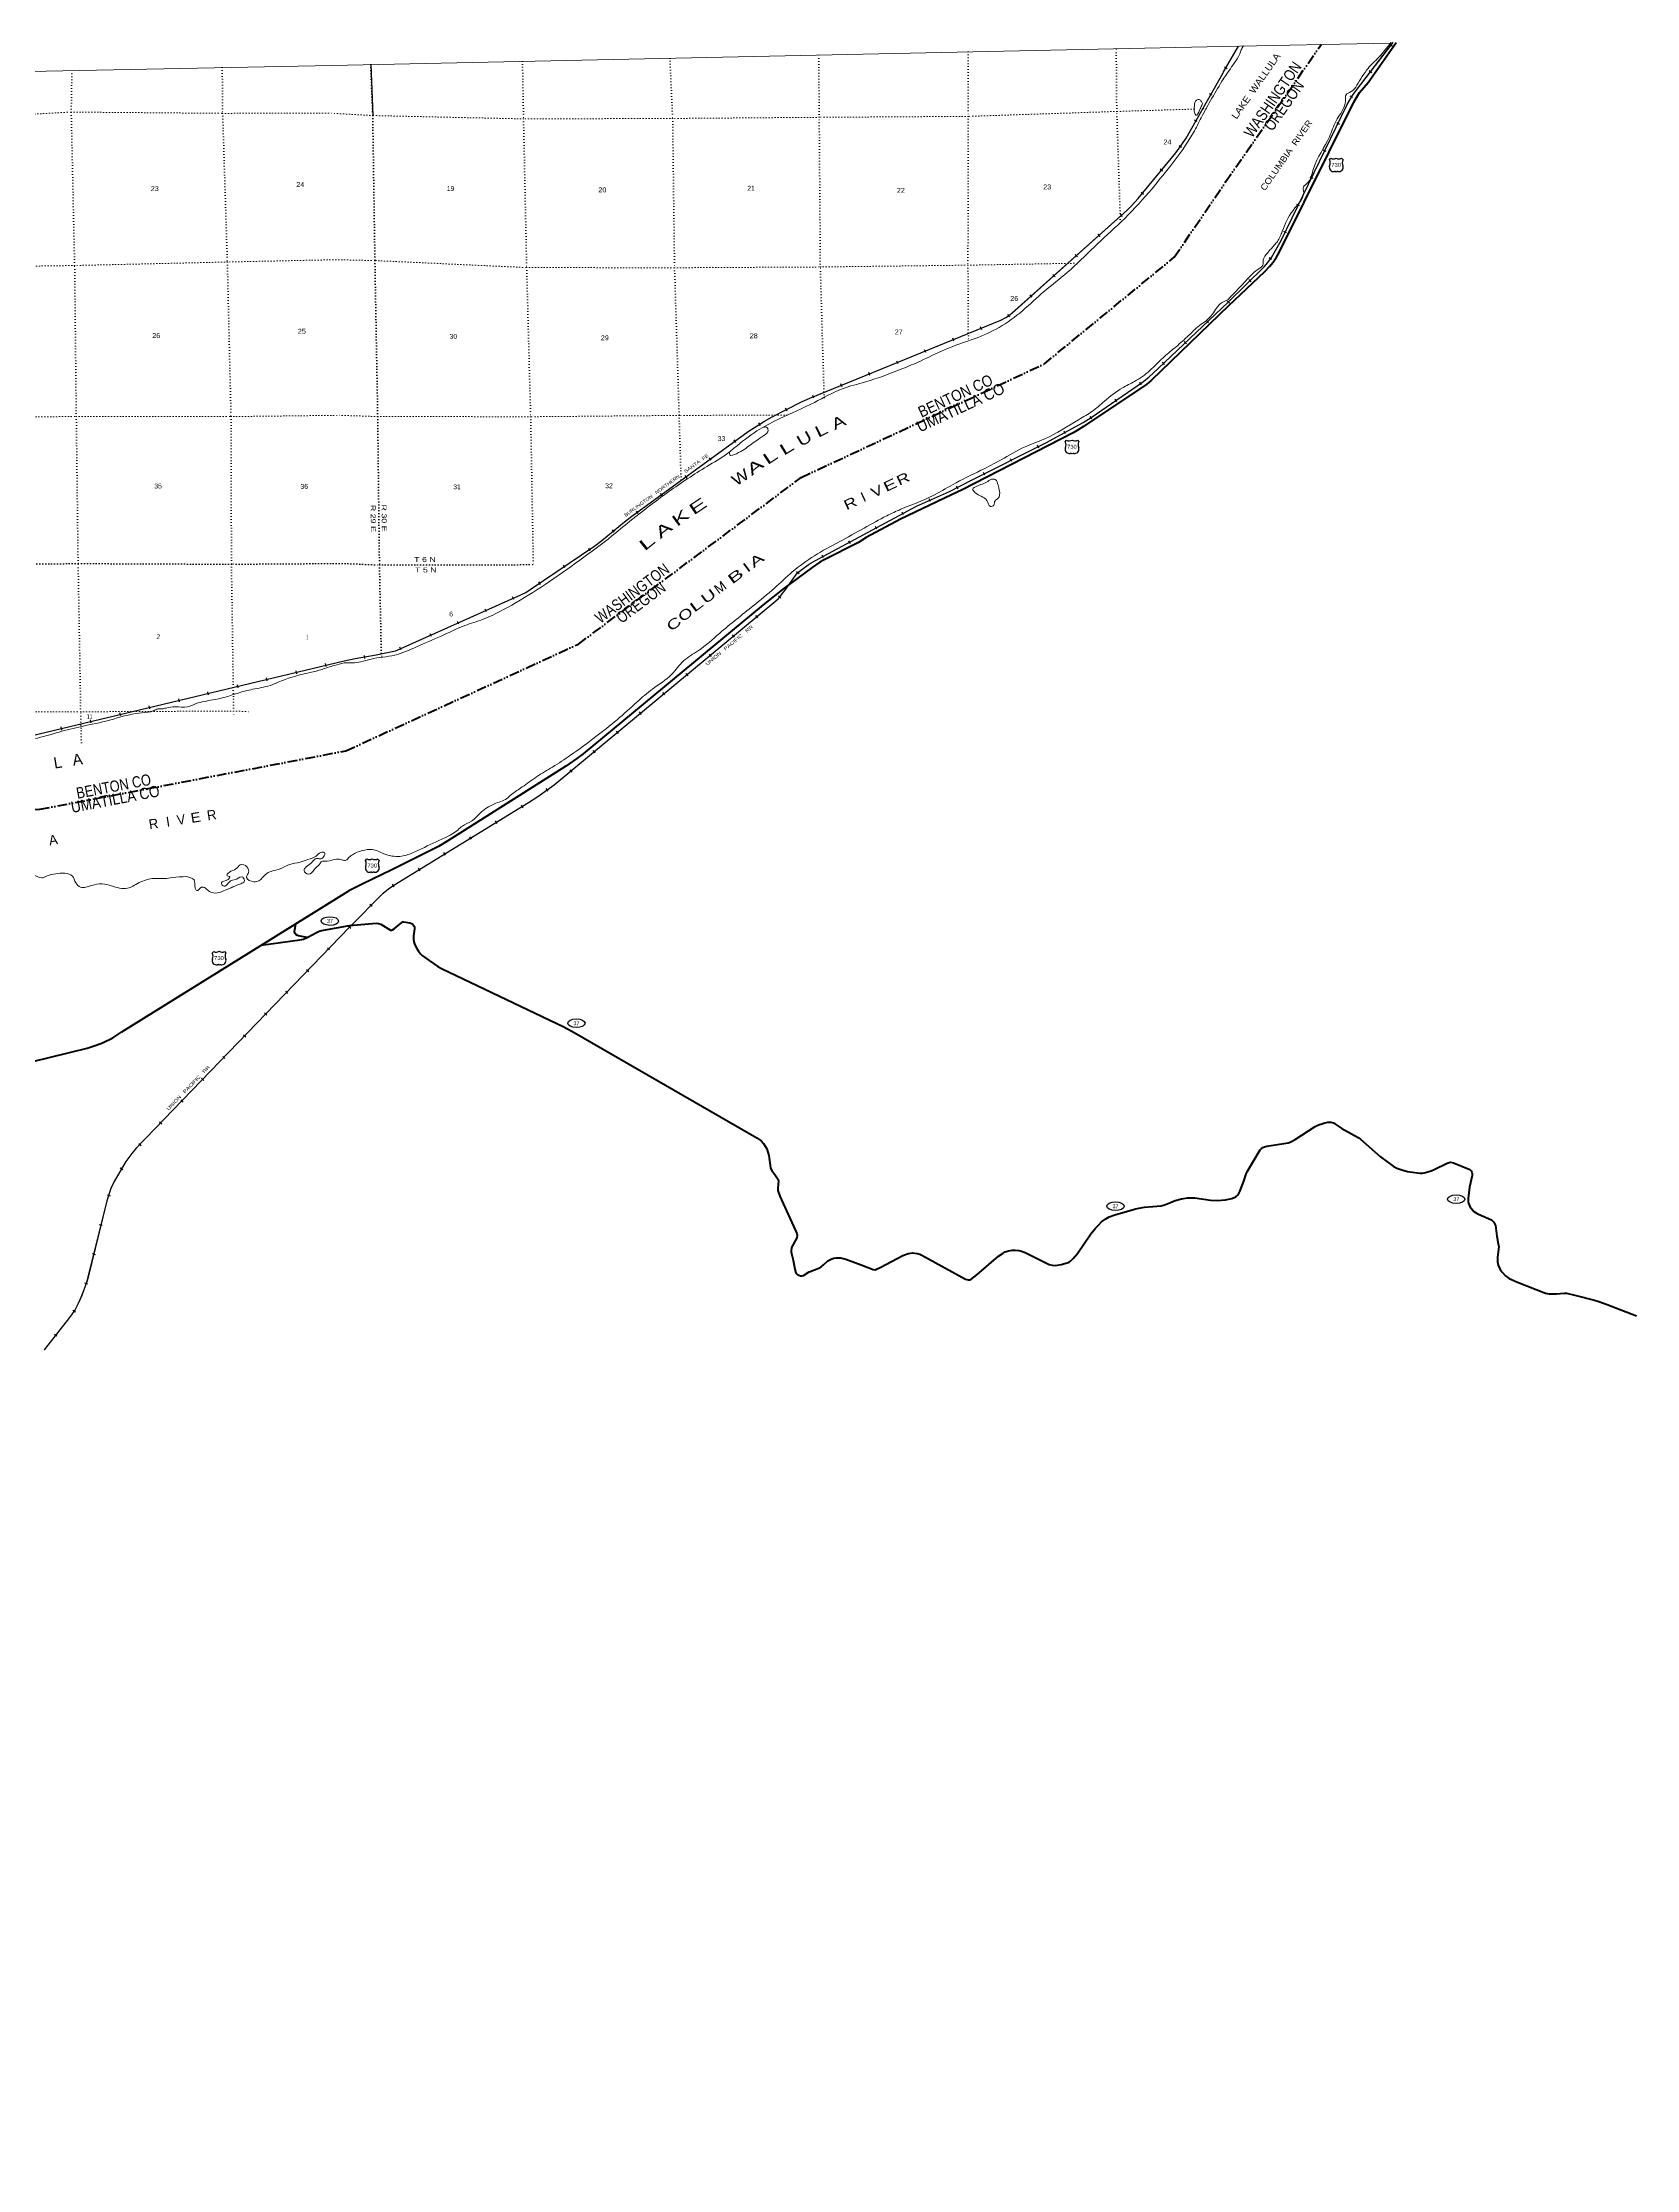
# Model space of a CAD drawing. Header units: feet. Extents: x 254670 to 524092, y -639101 to -543444.
# Drawn here: x 467146 to 524092, y -619430 to -543444 of the extents above; entities that cross this region are included whole.
import ezdxf
from ezdxf.enums import TextEntityAlignment as Align

# ---------------------------------------------------------------- set-up
doc = ezdxf.new("R2010")
doc.units = ezdxf.units.FT
doc.header["$LTSCALE"] = 70
doc.linetypes.add('DASH_DOUBLE_DOT', pattern=[9.2, 5, -1.2, 0.3, -1.2, 0.3, -1.2])
doc.linetypes.add('DOTTED', pattern=[1.5, 0.3, -1.2])
for name, color, linetype, lineweight in [('10', 7, 'DASH_DOUBLE_DOT', 70), ('16', 7, 'Continuous', 25), ('17', 7, 'Continuous', 25), ('20', 7, 'Continuous', 70), ('23', 7, 'Continuous', 70), ('29', 7, 'Continuous', 25), ('34', 7, 'Continuous', 25), ('39', 7, 'Continuous', 13), ('4', 7, 'Continuous', 13), ('6', 7, 'DOTTED', 25), ('7', 7, 'DOTTED', 13)]:
    doc.layers.add(name, color=color, linetype=linetype, lineweight=lineweight)
doc.layers.add('12', color=7, linetype='Continuous')
doc.layers.add('41', color=7, linetype='Continuous')

msp = doc.modelspace()

# ---------------------------------------------------------------- linework, layer by layer
at = {"layer": '10'}
msp.add_line((509415.33, -548423.38), (512838.27, -543503.56), dxfattribs=at)
for points in [[(477986.92, -568746.53), (486291.41, -564935.05), (494248.41, -558980.53), (502926.79, -554928.34), (507578.52, -551113.65), (509415.33, -548423.38)], [(446085.65, -567327.94), (452802.2, -569298.27), (460344.14, -570899.33), (467054.2, -570836.19), (477986.92, -568746.53)]]:
    msp.add_lwpolyline(points, dxfattribs=at)
at = {"layer": '16'}
for p, q in [((513122.82, -547636.15), (513174.13, -547577.39)), ((513365.89, -547571.42), (513365.61, -547571.62)), ((513557.98, -547577.3), (513609.37, -547636.15)), ((503683.01, -557708.18), (503734.32, -557649.42)), ((503926.08, -557643.45), (503925.8, -557643.65)), ((504118.17, -557649.33), (504169.56, -557708.18)), ((478683.98, -572669.07), (478735.29, -572610.31)), ((478927.05, -572604.34), (478926.77, -572604.54)), ((479119.14, -572610.22), (479170.53, -572669.07)), ((473210.16, -575975.09), (473261.47, -575916.33)), ((473453.23, -575910.36), (473452.95, -575910.56)), ((473645.32, -575916.24), (473696.71, -575975.09))]:
    msp.add_line(p, q, dxfattribs=at)
for centre, radius, start, end in [((513269.03, -547901.68), 151.42, 159.09177, 283.81923), ((512929.84, -547746.78), 222.05, 332.97043, 29.75871), ((513265.21, -547419.73), 182.07, 239.97227, 303.45418), ((513466.99, -547420.23), 181.52, 236.33975, 300.08743), ((513466.98, -547419.73), 182.07, 236.54582, 236.59441), ((513463.15, -547901.68), 151.42, 256.18077, 20.90823), ((513802.34, -547746.78), 222.05, 150.24129, 207.02957), ((503490.03, -557818.81), 222.05, 332.97043, 29.75871), ((503825.4, -557491.76), 182.07, 239.97227, 303.45418), ((504027.18, -557492.26), 181.52, 236.33975, 300.08743), ((504027.17, -557491.76), 182.07, 236.54582, 236.59441), ((504362.53, -557818.81), 222.05, 150.24129, 207.02957), ((503829.22, -557973.71), 151.42, 159.09177, 283.81923), ((504023.34, -557973.71), 151.42, 256.18077, 20.90823), ((478830.19, -572934.6), 151.42, 159.09177, 283.81923), ((478491, -572779.7), 222.05, 332.97043, 29.75871), ((478826.37, -572452.65), 182.07, 239.97227, 303.45418), ((479028.15, -572453.15), 181.52, 236.33975, 300.08743), ((479028.14, -572452.65), 182.07, 236.54582, 236.59441), ((479024.31, -572934.6), 151.42, 256.18077, 20.90823), ((479363.5, -572779.7), 222.05, 150.24129, 207.02957), ((473017.18, -576085.72), 222.05, 332.97043, 29.75871), ((473352.55, -575758.67), 182.07, 239.97227, 303.45418), ((473554.33, -575759.17), 181.52, 236.33975, 300.08743), ((473554.32, -575758.67), 182.07, 236.54582, 236.59441), ((473889.68, -576085.72), 222.05, 150.24129, 207.02957), ((473356.37, -576240.62), 151.42, 159.09177, 283.81923), ((473550.49, -576240.62), 151.42, 256.18077, 20.90823)]:
    msp.add_arc(centre, radius, start, end, dxfattribs=at)
for centre, major_axis, start_param, end_param in [((513324.37, -548100.5), (-19.56, 51.67), 4.95877769, 6.28318531), ((513407.82, -548100.5), (19.56, 51.67), 0, 1.32637542), ((503884.56, -558172.53), (-19.56, 51.67), 4.95877769, 6.28318531), ((503968.01, -558172.53), (19.56, 51.67), 0, 1.32637542), ((478885.53, -573133.42), (-19.56, 51.67), 4.95877769, 6.28318531), ((478968.98, -573133.42), (19.56, 51.67), 0, 1.32637542), ((473411.71, -576439.44), (-19.56, 51.67), 4.95877769, 6.28318531), ((473495.16, -576439.44), (19.56, 51.67), 0, 1.32637542)]:
    msp.add_ellipse(centre, major_axis=major_axis, ratio=0.929097, start_param=start_param, end_param=end_param, dxfattribs=at)
at = {"layer": '17'}
for centre in [(477413.65, -574828.21), (486217.5, -578481.89), (505476.45, -585019.6), (517653.12, -584767.78)]:
    msp.add_ellipse(centre, major_axis=(309.24, -1), ratio=0.500121, dxfattribs=at)
at = {"layer": '20'}
for points in [[(509512.72, -552847.66), (510814.04, -551619.56), (510987.37, -551444.29), (511114.69, -551289.61), (511232.92, -551116.74), (511339.23, -550921.82), (513993.17, -545570.21), (514120.35, -545343.75), (514192.77, -545233.74), (514504.31, -544872.78), (515513.13, -543443.52)], [(509512.72, -552847.66), (506767.78, -555507.7), (506595.61, -555648.6), (504336.29, -557160.63), (504111.73, -557305.96), (503963.09, -557392.92), (499995.81, -559423.76), (499619.67, -559598.1), (497804.16, -560468.03), (496573.53, -561126.79), (496296.52, -561303.97), (495045.8, -561935.17), (494918.29, -562012.71), (494644.96, -562193.92), (493636.46, -562940.89), (492894.17, -563535.37), (486455.97, -568850.21), (486229.89, -569027.45), (485841.24, -569295.99), (481631.7, -571968.87), (481291.97, -572162.59), (479627.18, -572994.64), (478583.99, -573497.88), (478090.21, -573751.78)], [(446282.95, -577572.9), (461637.52, -580515.76), (462246.02, -580566.37), (462745.37, -580575.45), (463244.71, -580557.28), (463753.14, -580502.78), (464388.67, -580421.04), (464841.4, -580318.34), (468737.52, -579366.84), (469059.85, -579267.47), (469283.95, -579179.29), (469659.07, -579004.05), (469979.14, -578791.53), (478090.21, -573751.78)]]:
    msp.add_lwpolyline(points, dxfattribs=at)
at = {"layer": '23'}
for points in [[(476603.25, -575412.87), (476349.56, -575372.25), (476294.71, -575359.42), (476251.58, -575341.25), (476200.09, -575310.21), (476173.11, -575276.67), (476158.52, -575254.96), (476151.71, -575216.36), (476156.36, -575134.63), (476197.63, -574927.72)], [(476603.25, -575412.87), (476952.9, -575221.97), (477007.41, -575198.19), (477066.42, -575180.03), (477180.42, -575152.83), (478115.66, -574985.2)], [(478115.66, -574985.2), (479068.62, -574907.89), (479147.07, -574915.35), (479235.57, -574941.07), (479575.79, -575149.29), (479609.12, -575153.86), (479645.45, -575147.05), (479709.41, -575105.04), (479978.44, -574878.52), (480008.73, -574863.1), (480049.6, -574863.1), (480265.44, -574895.66), (480333.42, -574922.16), (480374.29, -574949.42), (480415.16, -574994.85), (480432.4, -575052.83), (480435.6, -575106.16), (480403.2, -575355.29), (480398.14, -575492.33), (480414.71, -575571.07), (480445.82, -575680.87), (480512.86, -575813.39), (480575.24, -575910.3), (480650.27, -576003.05), (480708.07, -576057.97), (480960.87, -576239.78), (481268.89, -576453.22), (481396.59, -576526.38), (485769.23, -578610.27), (486139.42, -578812), (492668.52, -582571.27), (492819.25, -582684.25), (492906.48, -582779.23), (493028.14, -582970.47), (493099.78, -583201.92), (493155.29, -583642.87), (493188.43, -583724.37), (493311.22, -583878.28), (493428.55, -584066.27), (493436.84, -584119.91), (493429.09, -584224.25), (493414.13, -584387.96), (493420.72, -584450.37), (493486.32, -584663.24), (494097.26, -585990.78), (494108.92, -586055.32), (494091.7, -586142.86), (493910.26, -586486.92), (493899.3, -586520.07), (493890.95, -586600.51), (493892.09, -586645.94), (493902.33, -586708), (493966.28, -586942.9), (494021.63, -587265.93), (494054.43, -587393.29), (494070.32, -587418.28), (494090.76, -587441), (494129.19, -587470.09), (494165.68, -587486.43), (494224.72, -587500.06), (494276.94, -587500.06), (494329.97, -587486.7), (494535.79, -587361.49), (494568.28, -587344.68), (494875.3, -587235.5), (494960.38, -587186.58), (495042.25, -587115.68)], [(474962.71, -575695.02), (476336.01, -575504.57), (476415, -575488.86), (476464.94, -575472.96), (476603.25, -575412.87)], [(510193.27, -583764.77), (510645.18, -583008.46), (510698.38, -582953.55), (510748.71, -582921.5), (510803.63, -582894.03), (510883.35, -582877.17), (511643.82, -582750.32), (511717.67, -582730.35), (511769.15, -582706.31), (511894.3, -582630.75), (512613.42, -582170.76), (512732.39, -582113.39), (512845.65, -582071.05), (512962.34, -582034.42), (513059.99, -582016.85), (513127.07, -582009.24), (513180.84, -582012.66), (513269.46, -582044.22), (513319.26, -582071.05), (513564.96, -582241.71), (514147.51, -582565.53), (514228, -582625.1), (514948.56, -583253.26), (515403.75, -583591.24), (515527.16, -583657.49), (515714.78, -583721.59), (515911.55, -583776.53), (515996.53, -583790.15), (516359.99, -583836.05), (516446.93, -583836.05), (516507.47, -583826.85), (516756.81, -583747.32), (516870.21, -583700.99), (517325.54, -583484.69), (517405.6, -583453.75), (517446.78, -583449.17), (517506.27, -583453.75), (517552, -583461.67), (518135.65, -583702.8), (518190.38, -583753.65), (518215.54, -583801.72), (518226.99, -583849.79), (518216.78, -583925.04), (518129.24, -584335.04), (518077.66, -584736.25), (518078.27, -584854.77), (518094.28, -584907.42), (518137.75, -585028.75), (518281.9, -585200.45), (518343.67, -585243.94), (518444.34, -585298.88), (518907.73, -585506.01), (518959.14, -585548.42), (518991.17, -585589.62), (519056.67, -585706.74), (519103.16, -586091.78), (519157.22, -586362.63), (519169.63, -586459.53), (519125.26, -586835.41), (519123.87, -587004.37), (519155.67, -587126.79), (519224.54, -587274.5), (519293.43, -587367.78), (519412.16, -587498.85), (519541.4, -587596.33), (519845.59, -587731.62), (520846.74, -588128.39), (520963.32, -588150.95), (521020.62, -588151.28), (521238.39, -588146.86), (521505.68, -588119.23), (521589.45, -588127.09), (521890.21, -588196.44), (522594.76, -588371.05), (522744.61, -588419.57), (523042.26, -588531), (524092.24, -588933.42)], [(495042.25, -587115.68), (495205.91, -586973.94), (495277.13, -586927.61), (495345.25, -586898.08), (495422.45, -586873.09), (495508.79, -586856.84), (495588.2, -586857.19), (495663.13, -586866.27), (495744.87, -586879.9), (495842.48, -586909.19), (496397.18, -587113.79), (496824.91, -587278.55), (496889.23, -587284.24), (496943.72, -587270.61), (497076.42, -587208.31), (497879.46, -586774.78), (497973.42, -586736.78), (498083.54, -586707.25), (498227.72, -586686.81), (498316.27, -586689.08), (498392.34, -586702.71), (498486.57, -586732.24), (498561.06, -586767.26), (500124.89, -587628.74), (500219.01, -587652.24), (500273.5, -587652.24), (500315.52, -587637.52), (500527.38, -587471.95), (501302.46, -586796.92), (501470.09, -586689.08), (501542.75, -586652.73), (501656.28, -586611.85), (501782.35, -586590.83), (501896.96, -586584.59), (502042.28, -586598.22), (502124.02, -586620.93), (502252.76, -586666.88), (503111.89, -587098.31), (503216.16, -587125.23), (503320.6, -587129.77), (503536.91, -587095.13), (503756.55, -587043.45), (503824.67, -587011.65), (503879.75, -586969.35), (503965.45, -586884.44), (504118.06, -586703.35), (504602.09, -586009.24), (504766.96, -585798.61), (504875.94, -585689.57), (504984.93, -585580.53), (505134.65, -585464.29), (505248.32, -585398.81), (505459.19, -585322.82), (506163.35, -585126.21), (506317.75, -585089.86), (506519.58, -585056.92), (507114.21, -585002.88), (507271.39, -584953.57), (507439.07, -584881.4), (507607.43, -584817.27), (507834.49, -584749.12), (508049.9, -584713.1), (508211.4, -584712.78), (508308.61, -584716.72), (508869.42, -584803.24), (509112.82, -584812.73), (509410.61, -584792.09), (509635.05, -584744.58), (509777.82, -584685.89), (509862.11, -584608.28), (509925.16, -584497.42), (510065.48, -584123.09), (510147.4, -583857.73), (510193.27, -583764.77)]]:
    msp.add_lwpolyline(points, dxfattribs=at)
at = {"layer": '29'}
msp.add_line((478870.33, -544231.88), (478943.1, -546054.92), dxfattribs=at)
at = {"layer": '34'}
for p, q in [((509328.8, -544519.31), (509876.71, -543567.41)), ((515366.33, -543569.84), (515278.55, -543502.53)), ((509473.31, -544378.42), (509377.44, -544323.24)), ((514634.12, -544522.37), (514546.34, -544455.06)), ((508936.78, -545326.92), (508840.63, -545272.23)), ((513961.32, -545412.47), (513866.39, -545355.7)), ((508397.7, -546269.44), (508301.55, -546214.75)), ((513481.52, -546365.75), (513382.07, -546317.32)), ((507842.53, -547192.62), (507752.65, -547128.16)), ((513003.76, -547340.78), (512904.32, -547292.35)), ((507161.9, -548042.81), (507076.58, -547972.42)), ((512536.65, -548305.9), (512437.2, -548257.47)), ((506481.58, -548871.55), (506396.26, -548801.16)), ((512058.89, -549280.93), (511959.45, -549232.5)), ((505726.54, -549660.98), (505652.88, -549578.47)), ((504928.43, -550376.98), (504854.77, -550294.47)), ((511591.78, -550246.05), (511492.34, -550197.62)), ((504116.71, -551098.13), (504043.05, -551015.61)), ((511057.88, -551200), (510966.93, -551137.06)), ((503318.59, -551814.13), (503244.93, -551731.61)), ((510323.93, -551992.17), (510246.4, -551913.27)), ((501699.8, -553246.21), (501631.62, -553159.11)), ((502506.87, -552535.28), (502433.21, -552452.76)), ((509547.66, -552751.35), (509470.14, -552672.46)), ((500701.07, -553703.61), (500659.23, -553601.22)), ((508803.06, -553463.31), (508727.02, -553382.99)), ((498703.4, -554519.86), (498661.56, -554417.47)), ((499709.51, -554111.58), (499667.67, -554009.19)), ((508012.78, -554207.9), (507936.73, -554127.57)), ((496705.73, -555336.11), (496663.89, -555233.72)), ((497711.84, -554927.83), (497670, -554825.44)), ((507235.95, -554946.93), (507159.9, -554866.61)), ((494708.05, -556152.36), (494666.21, -556049.97)), ((495714.16, -555744.08), (495672.32, -555641.69)), ((505531.55, -556277), (505468.83, -556185.89)), ((506413.23, -555666.85), (506350.51, -555575.74)), ((493743.93, -556610.57), (493694.35, -556511.69)), ((504633.6, -556891.9), (504575.23, -556797.94)), ((491915.6, -557731.19), (491850.43, -557641.82)), ((492794.33, -557123.58), (492734.78, -557030.37)), ((503699.05, -557423.25), (503646.37, -557325.99)), ((491036.78, -558368.85), (490971.6, -558279.48)), ((501780.94, -558415.26), (501731.18, -558316.47)), ((502737.37, -557930.61), (502687.61, -557831.82)), ((490172, -559002.73), (490106.83, -558913.36)), ((500810.04, -558901.36), (500760.28, -558802.57)), ((489293.17, -559640.39), (489228, -559551.02)), ((498867.29, -559845.14), (498822.19, -559744.14)), ((499855.48, -559388.97), (499805.14, -559290.47)), ((488428.4, -560274.27), (488363.22, -560184.9)), ((496953.35, -560831.19), (496900.97, -560733.77)), ((497910.9, -560319.27), (497858.51, -560221.85)), ((486721.82, -561596.72), (486659.79, -561505.14)), ((487574.47, -560939.56), (487504.47, -560853.91)), ((496010.25, -561341.28), (495957.86, -561243.86)), ((485821.34, -562203.43), (485759.32, -562111.84)), ((495052.71, -561853.2), (495000.32, -561755.78)), ((484935.04, -562806.84), (484873.02, -562715.26)), ((494173.03, -562420.88), (494087.49, -562350.75)), ((483007.66, -563786.47), (482962.5, -563685.5)), ((483985.38, -563346.36), (483940.22, -563245.38)), ((493523.33, -563292.08), (493439.72, -563219.66)), ((481037.68, -564667.47), (480992.53, -564566.5)), ((482015.41, -564227.36), (481970.25, -564126.39)), ((492704.73, -563996.84), (492634.09, -563911.73)), ((478663.32, -565447.61), (478645.13, -565338.51)), ((479959.15, -565144.7), (479913.99, -565043.73)), ((491044.12, -565375.02), (490973.49, -565289.9)), ((491867.53, -564688.26), (491796.9, -564603.14)), ((476233.53, -565992.41), (476207.75, -565884.84)), ((477275.61, -565740), (477249.84, -565632.44)), ((490206.93, -566066.43), (490136.29, -565981.31)), ((473078.44, -566745.8), (473052.66, -566638.23)), ((474134.95, -566495.3), (474109.17, -566387.74)), ((475177.03, -566242.9), (475151.25, -566135.34)), ((489383.52, -566753.19), (489312.88, -566668.07)), ((469937.77, -567501.09), (469912, -567393.53)), ((470979.86, -567248.69), (470954.08, -567141.13)), ((472036.36, -566998.2), (472010.58, -566890.63)), ((488546.33, -567444.6), (488475.69, -567359.49)), ((467839.19, -568003.99), (467813.41, -567896.43)), ((468881.27, -567751.59), (468855.49, -567644.02)), ((487722.92, -568131.36), (487652.28, -568046.24)), ((486885.72, -568822.77), (486815.08, -568737.66)), ((486062.31, -569509.53), (485991.67, -569424.42)), ((485208.93, -570186.11), (485144.41, -570096.26)), ((483385.55, -571346.03), (483327.7, -571251.75)), ((484312.36, -570780.38), (484254.51, -570686.1)), ((482473.03, -571909.02), (482415.18, -571814.74)), ((481546.22, -572474.67), (481488.37, -572380.39)), ((479710.34, -573602.24), (479646.5, -573511.92)), ((480633.7, -573037.66), (480575.85, -572943.38)), ((478922.76, -574311.67), (478844.24, -574233.77)), ((478077.58, -575006.55), (478157.19, -575083.34)), ((477321.83, -575786.15), (477401.43, -575862.95)), ((476579.26, -576559.6), (476658.86, -576636.4)), ((475823.5, -577339.2), (475903.1, -577416)), ((475080.93, -578112.66), (475160.53, -578189.46)), ((474325.17, -578892.26), (474404.78, -578969.06)), ((473582.6, -579665.71), (473662.21, -579742.51)), ((472826.85, -580445.32), (472906.45, -580522.11)), ((472084.28, -581218.77), (472163.88, -581295.57)), ((471328.52, -581998.37), (471408.13, -582075.17)), ((470585.95, -582771.82), (470665.55, -582848.62)), ((469922.77, -583642.52), (470017.45, -583699.71)), ((469453.15, -584615.55), (469557.99, -584650.8)), ((469173.85, -585668.85), (469281.25, -585695.27)), ((468920.27, -586710.65), (469027.68, -586737.07)), ((468649.72, -587757.65), (468754.9, -587791.85)), ((468233.65, -588726.01), (468324.42, -588789.22)), ((467575.68, -589585.29), (467662.6, -589653.69))]:
    msp.add_line(p, q, dxfattribs=at)
at = {"layer": '34', "lineweight": 13}
msp.add_line((509329.75, -544519.86), (509877.66, -543567.96), dxfattribs=at)
at = {"layer": '34'}
for points in [[(509508.61, -552713.18), (510788.56, -551455.37), (510924.9, -551296.22), (511047.61, -551118.89), (511397.69, -550513.92), (513761.18, -545660.84), (513873.8, -545452.43), (513933.35, -545352.86), (514234.16, -544958.08), (515393.75, -543445.81)], [(477922.63, -565526.89), (478314.32, -565447.39), (479067.87, -565321.78), (479693.31, -565193.24), (479754.8, -565174.84), (479813.77, -565152.15), (484240.02, -563172.67), (484409.19, -563087.35), (484569.69, -562985.19), (486880.26, -561420.31), (487133.67, -561229.3), (487937.22, -560572.57), (488205.38, -560366.1), (492360.27, -557336.1), (492935.84, -556968.38), (493212.01, -556813.28), (493731.22, -556552.94), (494266.23, -556281.9), (494558.52, -556154.48), (501383.19, -553365.92), (501567.48, -553265.12), (501658.22, -553206.1), (501781.82, -553109.36), (505900.88, -549432.15), (506042.43, -549290.06), (506285.13, -549019.78), (507636.27, -547382.03), (507851.76, -547081.6), (508001.76, -546855.12), (509328.51, -544522.46)], [(478116.61, -575042.93), (479319.16, -573830.93), (479509.14, -573677.59), (479691.68, -573548.57), (484504.25, -570595.52), (484845.6, -570379.79), (485428.41, -569961.28), (493340.33, -563395), (493443.26, -563301.12), (493502.22, -563233.05), (493696.29, -562975.21), (494051.21, -562479.24), (494133.48, -562378.88), (494176.7, -562337.91), (494317.54, -562228.83), (494494.68, -562101.59), (494601.73, -562033.7), (498370.62, -560007.11), (499555.13, -559478.21), (500360.49, -559066.65), (502989.77, -557742.34), (504327.43, -557017.84), (504605.4, -556845.14), (506439.93, -555582.18), (506669, -555394.54), (507004.86, -555086.92), (509507.31, -552717.8)], [(446019.56, -563777.19), (446366.86, -563795.35), (446718.73, -563831.7), (446934.43, -563865.77), (447116.09, -563908.93), (448548.88, -564359.56), (449116.14, -564528.08), (449456.32, -564651.53), (449769.45, -564783.56), (454887.95, -567214.85), (455210.11, -567331.05), (455517.94, -567418.5), (457594.45, -567896.94), (457870.09, -567939.59), (458204.26, -567986.79), (465103.7, -568443.7), (465250.26, -568442.15), (465471.27, -568430.07), (465923.26, -568373.01), (466433.34, -568282.05), (477920.29, -565529.37)], [(478117.64, -575043.66), (470492.88, -582946.93), (470335.32, -583129.64), (470126.05, -583416.68), (469832.21, -583903.06), (469703.17, -584136.6), (469590.4, -584378.64), (469440.34, -584825), (468747.13, -587643.09), (468670.49, -587878.76), (468545.08, -588210.48), (468420.77, -588496.54), (468299.87, -588726.45), (468111.97, -588996.29), (467203.81, -590150.35)]]:
    msp.add_lwpolyline(points, dxfattribs=at)
at = {"layer": '34', "lineweight": 13}
for points in [[(509509.38, -552713.96), (510789.36, -551456.12), (510925.77, -551296.89), (511048.54, -551119.48), (511398.66, -550514.44), (513762.16, -545661.34), (513874.76, -545452.97), (513934.26, -545353.48), (514235.03, -544958.75), (515394.62, -543446.48)], [(477922.85, -565527.97), (478314.52, -565448.47), (479068.07, -565322.86), (479693.58, -565194.31), (479755.16, -565175.88), (479814.19, -565153.17), (484240.49, -563173.66), (484409.73, -563088.31), (484570.29, -562986.11), (486880.9, -561421.21), (487134.35, -561230.17), (487937.9, -560573.43), (488206.04, -560366.98), (492360.89, -557337.01), (492936.41, -556969.32), (493212.53, -556814.25), (493731.72, -556553.92), (494266.7, -556282.9), (494558.95, -556155.49), (501383.66, -553366.91), (501568.04, -553266.06), (501658.86, -553207), (501782.53, -553110.2), (505901.64, -549432.95), (506043.23, -549290.82), (506285.96, -549020.5), (507637.14, -547382.7), (507852.67, -547082.22), (508002.7, -546855.7), (509329.47, -544523)], [(478117.39, -575043.7), (479319.9, -573831.75), (479509.8, -573678.47), (479692.29, -573549.49), (484504.83, -570596.45), (484846.22, -570380.7), (485429.08, -569962.15), (493341.05, -563395.83), (493444.05, -563301.89), (493503.08, -563233.74), (493697.18, -562975.86), (494052.08, -562479.91), (494134.29, -562379.63), (494177.42, -562338.75), (494318.2, -562229.71), (494495.3, -562102.5), (494602.29, -562034.65), (498371.11, -560008.1), (499555.6, -559479.2), (500360.99, -559067.63), (502990.28, -557743.32), (504327.98, -557018.79), (504606, -556846.06), (506440.59, -555583.06), (506669.72, -555395.37), (507005.61, -555087.73), (509508.07, -552718.6)], [(446019.5, -563778.29), (446366.77, -563796.45), (446718.59, -563832.79), (446934.22, -563866.85), (447115.8, -563909.99), (448548.56, -564360.61), (449115.8, -564529.13), (449455.92, -564652.55), (449769, -564784.56), (454887.53, -567215.87), (455209.77, -567332.1), (455517.67, -567419.57), (457594.24, -567898.02), (457869.93, -567940.68), (458204.15, -567987.88), (465103.67, -568444.8), (465250.3, -568443.25), (465471.37, -568431.17), (465923.43, -568374.1), (466433.56, -568283.13), (477920.55, -565530.44)], [(478116.85, -575042.9), (470492.07, -582946.19), (470334.46, -583128.96), (470125.13, -583416.07), (469831.26, -583902.51), (469702.19, -584136.1), (469589.38, -584378.23), (469439.28, -584824.69), (468746.07, -587642.79), (468669.45, -587878.4), (468544.06, -588210.07), (468419.78, -588496.06), (468298.93, -588725.88), (468111.09, -588995.64), (467202.95, -590149.67)]]:
    msp.add_lwpolyline(points, dxfattribs=at)
at = {"layer": '39'}
for points in [[(509330.46, -544743.34), (509536.63, -544445.95), (509723.05, -544182.1), (509918.99, -543850.09), (509974.1, -543704.85), (510051.3, -543564.12)], [(509505.8, -552618.65), (510075.6, -552021.97), (510564.48, -551548.93), (510738.9, -551395.19), (510759.01, -551210.71), (510906.3, -550963.41), (511153.24, -550679.9), (511264.9, -550549.41), (511439.89, -550189.48), (511823.34, -549438.87), (512195.61, -548728.51), (512179.66, -548640.85), (512306.94, -548490.01), (512556.12, -547941.39), (513122.15, -546807.69), (513360.94, -546240.31), (513664.57, -545699.5), (513698.65, -545510.72), (513716.33, -545306.29), (513894.75, -545198.33), (514106.68, -544967.6), (514502.26, -544365.7), (514884.21, -543969.91), (515317.72, -543445.86)], [(477921.04, -565604.03), (478514.7, -565572.19), (478883.29, -565468.02), (479727.88, -565331.71), (480501.08, -565036.67), (481383.07, -564649.81), (482149.41, -564302.89), (482803.43, -564077.86), (483913.55, -563539.15), (485102.66, -562801.13), (486341.87, -561938.27), (487490.76, -561068.94), (488347.69, -560372.53), (489526.39, -559486.7), (490883.32, -558587.85), (491625.64, -558119.36), (491960.11, -557847.73), (492778.6, -557253.96), (493458.43, -556888.5), (494726.13, -556299.14), (495724.83, -555814.31), (496542.93, -555568.51), (497868.6, -555092.15), (498513.9, -554823.27), (499373.51, -554416.78), (500465.85, -554018.36), (501319.61, -553621.97), (502156.08, -553023.89), (502940.82, -552326.7), (503758.09, -551656.96), (504711.89, -550750.93), (505677.81, -549850.69), (506671.32, -548796.01), (507453.73, -547830.88), (508262.92, -546661.32), (508541.07, -546130.68), (509332.48, -544739.78)], [(508530.98, -545525.76), (508497.45, -545493.05), (508371.33, -545505.18), (508302.33, -545702.33), (508310.57, -545964.16), (508351.86, -546037.46), (508485.32, -545859.22), (508560.85, -545693.96), (508583.77, -545623.58), (508530.95, -545525.73)], [(509505.8, -552618.65), (509222.04, -552782.5), (508894.07, -553208), (508417.28, -553606.02), (508040.01, -553958.36), (507585.34, -554360), (507179.87, -554704.82), (506706.03, -555160.78), (506162.96, -555551.92), (505727.56, -555781.26), (505081.65, -556260.12), (504658.24, -556611.25), (504161.93, -556917.6), (502951.87, -557599.98), (502248.71, -557885.84), (501390.09, -558354.3), (500674.25, -558724.37), (499660.03, -559241.45), (498944.57, -559635.51), (497809.5, -560118.64), (497311.95, -560349.03), (496499.05, -560792.72), (495612.63, -561277.65), (494724.47, -561778.61), (493933.78, -562355.92), (493293.56, -562938.68), (492539.79, -563567.36), (491332.61, -564551.66), (490578.65, -565168.34), (490047.23, -565535.29), (489623.88, -566014.39), (488938.63, -566539.92), (488382.72, -567005.27), (487673.15, -567639.2), (486914.92, -568239.95), (486007.36, -568905.22), (485368.53, -569325.98), (484796.75, -569677.61), (484283.3, -570040.25), (483900.63, -570306.69), (483732.51, -570449.52), (483288.48, -570641), (482774.71, -570983.65), (482470.5, -571266.76), (482148.39, -571434.19), (481984.28, -571576.95), (481207.04, -571994.04), (480369.37, -572394.16), (479912.25, -572519.87), (479343.29, -572425.5), (478923.76, -572272.6), (478567.54, -572314.62), (478215, -572460.56), (478066.57, -572581.06)], [(491692.58, -558074.01), (491704.66, -558170.02), (491936.64, -558132.1), (492425, -557829.87), (492912.61, -557481.67), (493067.93, -557291.06), (493020.21, -557191.88), (492857.37, -557203.99)], [(500673.1, -559237.69), (500876.17, -559148.27), (501050.98, -559047.33), (501183.38, -559051.09), (501282.99, -559259.38), (501340.63, -559600.37), (501280.65, -559735.37), (501175.64, -559813.14), (501128.05, -559969.93), (501012.47, -560013.88), (500886.86, -559810.02), (500675.78, -559651.61), (500471.25, -559527.08), (500378.95, -559398.65), (500527.57, -559290.15), (500673.1, -559237.69)], [(446016.33, -563900.83), (446344.2, -563917.92), (446478.69, -563918.11), (446605.84, -563954.43), (446779.41, -564004.14), (447103.75, -564065.82), (447668.5, -564314.44), (447663.7, -564484.67), (447676.46, -564522.54), (447767.71, -564465.25), (447775.77, -564361.04), (447902.99, -564401.36), (448173, -564455.77), (448575.99, -564536.42), (448821.46, -564673.24), (449026.19, -564672.47), (449421.23, -564863.33), (449859.93, -565027.57), (450664.13, -565413.1), (451209.57, -565702.02), (451781.11, -566096.69), (452353.77, -566339.2), (452546.95, -566364.62), (452898.53, -566592.1), (453358.54, -566822.12), (453520.83, -566912.01), (453617.73, -566940.73), (453739.46, -567009.16), (453994.78, -567135.84), (454451.39, -567291.83), (454639.95, -567391.38), (455132.49, -567536.88), (455544.41, -567665.45), (456278.26, -567833.71), (456463.68, -567873.25), (457293.77, -568036.21), (457420.69, -568060.52), (457476.68, -568049.75), (457607.47, -568066), (458040.36, -568136.23), (458389.8, -568145.52), (458653.91, -568206.02), (458794.34, -568202.12), (459150.18, -568231.35), (459546.81, -568294.06), (459807.72, -568292.54), (460127.79, -568340.27), (460603.43, -568335.84), (461341.43, -568405.96), (462435.12, -568497.29), (463126.24, -568530), (463637.48, -568603.17), (464282.33, -568630.5), (465124.14, -568565.07), (465591.34, -568538.75), (465818.55, -568453.6), (466739.57, -568331.05), (467634.53, -568104.76), (468439.57, -567899.7), (469409.05, -567686.41), (470477.81, -567415.72), (470916.41, -567363.76), (471112.28, -567319.07), (471267.47, -567246.91), (471399.96, -567247.12), (471560.01, -567218.93), (471886.35, -567174.49), (472327.91, -567172.53), (472634.94, -567062.28), (473224.58, -566930.19), (473628.38, -566842.66), (474099.28, -566694.16), (474652.57, -566550.56), (475276.17, -566410.01), (475565.14, -566300), (476065.42, -566113.07), (476690.61, -565950.48), (476930.47, -565897.19), (477337.53, -565769.57), (477577.01, -565696.27), (477921.04, -565604.03)], [(446140.64, -570245.16), (446456.43, -570231.94), (446744.81, -570218.66), (447571.31, -570403.68), (448129.69, -570528.27), (448926.69, -570745.73), (449353.19, -570902.13), (449696.54, -571013.61), (450093.13, -571074.31), (450443.03, -571107.63), (450553.25, -571204.23), (450871.05, -571344.08), (451555.1, -571533.04), (451879.6, -571708.83), (452096.04, -571795.99), (452379.83, -571942.31), (452723.42, -572171.9), (453078.51, -572267.2), (453600.7, -572494.37), (454082.63, -572609.98), (454262.29, -572663.61), (454313.31, -572813.07), (454370, -572944.43), (454443.52, -572905.4), (454507.13, -572766.41), (454868.38, -572763.53), (455099.09, -572862.52), (455243.69, -572866.57), (455349.55, -572839.11), (455947.99, -572959.16), (456592.37, -573172.67), (457183.16, -573312.84), (457345.89, -573320.65), (457503.71, -573386.58), (458765.56, -573559.73), (459601.55, -573610.5), (459740.62, -573640.65), (459838.09, -573699.39), (460019.72, -573644.89), (460418.6, -573615.48), (460666.46, -573666.19), (461321.43, -573697.38), (462085.32, -573651.03), (462556.72, -573634.65), (463319.59, -573746.47), (463945.39, -573615.9), (464381.72, -573443.84), (465029.71, -573425.08), (465455.72, -573449.36), (465679.91, -573522.4), (465864.5, -573624.01), (465838.03, -574132.87), (465798.79, -574497.75), (465700.62, -574719.29), (465552.06, -574929.5), (465590.76, -575065.11), (465697.96, -575107.71), (465768.12, -575208.86), (465921.49, -575463.04), (466531.6, -575775.11), (466689.41, -575734.94), (466783.65, -575623.56), (466854.18, -575532.52), (466728.7, -575584.26), (466539.24, -575648.88), (466359.61, -575491.15), (466113.97, -575240.22), (465911.01, -575122.85), (465875.75, -574957.16), (466038.78, -574768.78), (466214.82, -574420.06), (466298.56, -574072.59), (466500.92, -573735.54), (466639.85, -573335.27), (466830.07, -573204.58), (467116.7, -573288.79), (467314.04, -573216.06), (467615.65, -573137.91), (468211.51, -573227.96), (468338.37, -573460.48), (468499.91, -573616.45), (468902.24, -573556.96), (469274.59, -573503.89), (469611.08, -573571.41), (470176.8, -573659.87), (470370.05, -573583.19), (470598.51, -573457.98), (471137.64, -573308.56), (471497, -573311.72), (471791.31, -573271.71), (472280.55, -573243.08)], [(472280.55, -573243.08), (472557.79, -573361.45), (472603.43, -573651.12), (472653.27, -573738.53), (472827.73, -573624.07), (473115.62, -573774.33), (473676.75, -573726.71), (474234.39, -573494.96), (474353.31, -573415.28), (474302.26, -573263.82), (474070.66, -573329.01), (473811.75, -573436.61), (473668, -573582.69), (473548.19, -573510.24), (473539.29, -573464.31), (473777.9, -573344.98), (473829.99, -573234.16), (473737.19, -573209.39), (473809.2, -573090.3), (474057.8, -572968.83), (474211.55, -572820.61), (474449.79, -572893.47), (474503.88, -573098.94), (474466.96, -573163.5), (474434.98, -573276.04), (474694.69, -573422.68), (474876.7, -573388.19), (475113.33, -573164.78), (475319.98, -573053.89), (475637.35, -572959.51), (475973.75, -572810.83), (476353.52, -572725.62), (476628.82, -572635.82), (476921.42, -572505.75), (477093.69, -572381.3), (477216.03, -572375.64), (477185.03, -572540.22), (477057.81, -572606), (476933.09, -572591.67), (476751.31, -572744.27), (476563.48, -572894.95), (476487.54, -573018.1), (476640.78, -573160.17), (476864.16, -572978.98), (477051.23, -572788.27), (477104.05, -572715.49), (477312.26, -572686.65), (477652.23, -572620), (477841.36, -572643.47), (477956.16, -572663.94), (478065.16, -572600.39)]]:
    msp.add_spline(points, degree=3, dxfattribs=at)
at = {"layer": '4'}
msp.add_lwpolyline([(255458.23, -619430.39), (254669.8, -547785.08), (286501.99, -547412.88), (318333.63, -546996.89), (350164.67, -546537.12), (381995.06, -546033.57), (413824.71, -545486.24), (445653.59, -544895.11), (477481.62, -544260.21), (509308.75, -543581.54), (515300.77, -543460.42)], dxfattribs=at)
msp.add_lwpolyline([(255458.23, -619430.39), (254669.8, -547785.08), (286501.99, -547412.88), (318333.63, -546996.89), (350164.67, -546537.12), (381995.06, -546033.57), (413824.71, -545486.24), (445653.59, -544895.11), (477481.62, -544260.21), (509308.75, -543581.54), (515300.77, -543460.42)], dxfattribs=at)
at = {"layer": '6'}
for points in [[(478870.33, -544231.88), (478943.1, -546054.92), (479020.78, -551233.08), (479120.9, -556806.83), (479182.49, -562105.25), (479252.18, -565415.2)], [(477848.78, -562052.39), (473897.29, -562080.39), (468416.98, -562056.31), (463203.19, -562114.71), (457832.23, -562141.2), (452728.43, -562178.09), (447177.13, -562221.03), (445988.69, -562294.26)], [(477848.78, -562052.39), (479182.49, -562105.25), (484682.23, -562096.31)]]:
    msp.add_lwpolyline(points, dxfattribs=at)
at = {"layer": '7'}
msp.add_line((508723.6, -545807.25), (508510.11, -545813.82), dxfattribs=at)
for points in [[(489559.3, -544007.82), (489657.78, -546155.82), (489725.96, -551490.13), (489889.26, -556754.84), (489963.99, -559189.47)], [(495069.24, -556131.04), (494934.66, -551462.1), (494894.36, -546115.32), (494878.2, -543894.67)], [(500217.83, -543780.13), (500217.25, -546081.36), (500208.93, -551396.97), (500223.64, -554108.59)], [(505655.69, -549871.56), (505523.82, -545905.69), (505505.29, -543665.64)], [(468532.49, -568458.99), (468509.51, -567354.22), (468416.98, -562056.31), (468351.45, -556806.08), (468293.18, -551409.61), (468171.07, -545927.92), (468194.96, -544448.44)], [(473566.46, -544336.51), (473581.52, -545972.96), (473748.76, -551293.89), (473879.51, -556807.5), (473895.25, -562078.42), (473976.18, -567530.33)], [(484292.87, -544117.41), (484330.59, -546171.85), (484442.51, -551483.42), (484584.79, -556812.48), (484682.23, -562096.31)], [(445676.09, -546063.82), (447108.77, -546190.69), (452462.85, -546388.3), (457716.62, -546321.35), (462887.32, -546213.48), (468171.07, -545927.92), (473581.52, -545972.96), (477516.92, -545970.59)], [(508287.6, -545820.66), (505523.82, -545905.69), (500217.25, -546081.36), (494894.36, -546115.32), (489657.78, -546155.82), (484330.59, -546171.85), (478947.07, -546052.85), (477516.92, -545970.59)], [(477624.88, -551202.41), (473746.56, -551283.91), (468293.18, -551409.61), (463005.41, -551483.02), (457675.87, -551577.02), (452518.84, -551664.68), (447116.91, -551645.55), (445784.32, -551682.95)], [(477624.88, -551202.41), (479050.88, -551234.57), (484442.51, -551483.42), (489725.96, -551490.13), (494934.66, -551462.1), (500208.93, -551396.97), (504107.3, -551328.14)], [(445886.36, -556981.17), (447152.87, -556924.2), (452578.16, -556904.99), (457754.77, -556897.14), (463028.73, -556835.92), (468351.45, -556806.08), (473871.48, -556807.61), (477739.59, -556761.37)], [(493742.13, -556755.54), (489885.41, -556764.9), (484584.79, -556812.48), (479114.86, -556804.93), (477739.59, -556761.37)], [(449307.35, -567429.37), (452847.58, -567397.57), (457967.27, -567352.45), (463342.67, -567347.92), (468509.51, -567354.22), (473972.78, -567326.48), (474507.19, -567351.3)]]:
    msp.add_lwpolyline(points, dxfattribs=at)

# ---------------------------------------------------------------- texts
at = {"layer": '10', "width": 0.85}
for s, rotation, p in [('WASHINGTON', 55.14, (510363.1, -546877.23)), ('OREGON', 55.14, (511084.71, -546637.91)), ('WASHINGTON', 36.809, (487074.63, -564217.97)), ('OREGON', 36.809, (487833.95, -564214.19))]:
    msp.add_text(s, height=400, rotation=rotation, dxfattribs=at).set_placement(p)
at = {"layer": '12'}
for s, rotation, width, p in [('BENTON CO', 25.029, 0.9, (498548.13, -556852.38)), ('UMATILLA CO', 25.029, 0.95, (498493.26, -557377.67)), ('BENTON CO', 10.821, 0.85, (468394.9, -570464.24)), ('UMATILLA CO', 10.821, 0.9, (468202.45, -570969.49))]:
    msp.add_text(s, height=400, rotation=rotation, dxfattribs=dict(at, width=width)).set_placement(p)
at = {"layer": '16', "width": 1.1}
for p in [(513362.35, -547883.19), (503922.54, -557955.22), (478923.51, -572916.11), (473449.68, -576222.13)]:
    msp.add_text('730', height=140, dxfattribs=at).set_placement(p, align=Align.CENTER)
at = {"layer": '17'}
for p in [(477416.36, -574896.52), (486220.21, -578550.2), (505479.16, -585087.91), (517655.83, -584836.09)]:
    msp.add_text('37', height=140, dxfattribs=at).set_placement(p, align=Align.CENTER)
at = {"layer": '34'}
for s, rotation, width, p in [('SANTA  FE', 36.102, 1.25, (490123.72, -558835.22)), ('BURLINGTON   NORTHERN -', 36.259, 1.15, (487982.61, -560394.37)), ('UNION   PACIFIC   RR', 39.69, 1.3, (490892.29, -565712.58)), ('UNION   PACIFIC   RR', 46.028, 1.3, (471647.05, -581606.58))]:
    msp.add_text(s, height=120, rotation=rotation, dxfattribs=dict(at, width=width)).set_placement(p)
at = {"layer": '41'}
for s, height, width, p in [('LAKE  WALLULA', 242, 1.1, (509804.83, -546201.49)), ('COLUMBIA  RIVER', 220, 1.15, (510817.46, -548758.97))]:
    msp.add_text(s, height=height, rotation=55.172, dxfattribs=dict(at, width=width)).set_placement(p)
for s, height, rotation, width, p in [('A', 400, 25.517, 1.35, (495667.9, -557191.64)), ('U', 400, 29.963, 1.35, (494461.55, -557768.01)), ('L', 400, 26.272, 1.45, (495056.12, -557470.92)), ('A', 400, 37.307, 1.65, (492717.5, -558759.37)), ('L', 400, 33.549, 1.65, (493252.43, -558411.56)), ('L', 400, 31.527, 1.6, (493833.51, -558086.52)), ('W', 400, 32.538, 1.2, (492183.53, -559141)), ('V', 350, 25.029, 1.3, (497026.37, -559627.27)), ('E', 350, 25.029, 1.5, (497497.16, -559406.23)), ('R', 350, 25.029, 1.35, (497962.74, -559183.38)), ('E', 400, 33.94, 1.75, (490666.66, -560170.83)), ('R', 350, 25.029, 1.35, (496078.59, -560059.52)), ('I', 350, 25.029, 1.1, (496542.12, -559837.03)), ('A', 400, 37.807, 1.65, (489454.36, -561008.65)), ('K', 400, 36.045, 1.65, (490051.64, -560578.63)), ('L', 400, 39.143, 1.85, (488865.61, -561462.42)), ('B', 350, 36.809, 1.8, (492007.23, -562645.24)), ('I', 350, 36.809, 1.5, (492409.07, -562335.56)), ('A', 350, 36.809, 1.65, (492761.06, -562079.04)), ('U', 350, 36.809, 1.55, (491042.1, -563364.59)), ('O', 350, 36.809, 1.4, (490218.38, -564012.26)), ('L', 350, 36.809, 1.75, (490611.12, -563684.67)), ('C', 350, 36.809, 1.5, (489804.43, -564346.72)), ('V', 350, 8.885, 0.95, (472121.82, -571377.6)), ('E', 350, 8.885, 1.15, (472644.24, -571298.49))]:
    msp.add_text(s, height=height, rotation=rotation, dxfattribs=dict(at, width=width)).set_placement(p, align=Align.CENTER)
for s, height, rotation, p in [('M', 350, 36.809, (491461.49, -563048.76)), ('L', 400, 8.885, (467722.52, -569362.42)), ('A', 400, 8.885, (468424.43, -569252.7)), ('R', 350, 8.885, (471139.55, -571527.19)), ('I', 350, 8.885, (471653.22, -571450.86)), ('R', 350, 8.885, (473216.28, -571209.63)), ('A', 350, 8.885, (467554.07, -572101.53))]:
    msp.add_text(s, height=height, rotation=rotation, dxfattribs=at).set_placement(p, align=Align.CENTER)
at = {"layer": '6', "width": 1.35}
for s, rotation, p in [('R 29 E', 270.666, (478874.51, -560446.3)), ('R 30 E', 270.666, (479264.17, -560433.47)), ('T 6 N', 0.093, (480807.83, -561998.55)), ('T 5 N', 0.093, (480840.29, -562373.55))]:
    msp.add_text(s, height=175, rotation=rotation, dxfattribs=at).set_placement(p, align=Align.CENTER)
at = {"layer": '7'}
for s, width, p in [('24', 1.1, (507191.05, -547085.39)), ('23', 1.1, (471012.87, -548750.87)), ('24', 1.1, (476212.41, -548602.21)), ('19', 0.85, (481591.57, -548746.07)), ('20', 1.1, (487004.56, -548794.59)), ('21', 0.85, (492326.98, -548737.79)), ('23', 1.1, (502898.94, -548690.5)), ('22', 1.1, (497668.16, -548811.67)), ('26', 1.1, (501718.95, -552675.03)), ('26', 1.1, (471066.01, -553999.39)), ('25', 1.1, (476268.17, -553846.39)), ('30', 1.05, (481685.85, -554028.14)), ('29', 1.1, (487091.32, -554080.3)), ('28', 1.1, (492413.21, -554006.69)), ('27', 1.1, (497592.13, -553872.21)), ('33', 1.05, (491267.65, -557679.44)), ('35', 1.05, (471136.14, -559375.04)), ('36', 1.05, (476359.96, -559389.17)), ('31', 0.85, (481823.38, -559401.28)), ('32', 1.05, (487247.18, -559364.44)), ('6', 0.85, (481674.98, -563946.77)), ('2', 0.85, (471215.63, -564755.96)), ('1', 0.4, (476568.18, -564767.09)), ('11', 0.65, (468723.97, -567614.85))]:
    msp.add_text(s, height=175, dxfattribs=dict(at, width=width)).set_placement(p)

doc.saveas('drawing.dxf')
